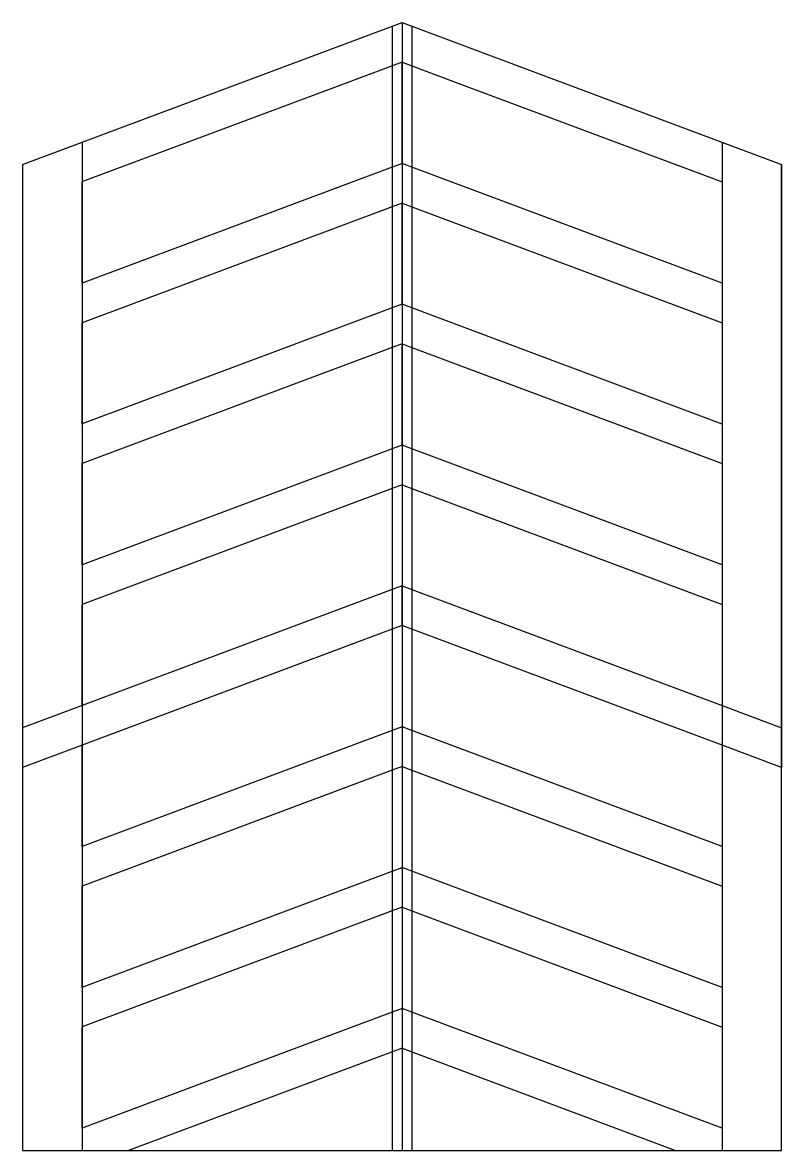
# Model space of a CAD drawing. Header units: inches. Extents: x -4.8 to 4.8, y 0 to 14.2.
import ezdxf

# ---------------------------------------------------------------- set-up
doc = ezdxf.new("R2010")
doc.units = ezdxf.units.IN
doc.layers.get('0').update_dxf_attribs({"linetype": 'CONTINUOUS'})

msp = doc.modelspace()

# ---------------------------------------------------------------- linework, layer by layer
for p, q in [((-4.79, 12.437), (0, 14.228)), ((0, 14.228), (0, 13.728)), ((0, 14.228), (4.79, 12.437)), ((-0.125, 14.182), (-0.125, 0)), ((0.125, 14.182), (0.125, 0)), ((0, 13.728), (-0.75, 13.448)), ((0, 13.728), (0, 12.452)), ((-0.75, 13.448), (-4.04, 12.217)), ((-4.036, 12.718), (-4.036, 0)), ((4.04, 12.717), (4.04, 12.217)), ((4.04, 12.717), (4.04, 0)), ((-4.79, 12.437), (-4.79, 0)), ((-0.125, 12.405), (-4.036, 10.942)), ((0, 12.452), (-0.125, 12.405)), ((0, 12.452), (0, 11.952)), ((0, 12.452), (0, 11.952)), ((-4.04, 12.217), (-4.04, 10.94)), ((-0.125, 11.905), (-4.036, 10.442)), ((0, 11.952), (-0.125, 11.905)), ((0, 11.952), (0, 10.675)), ((0, 10.675), (-0.125, 10.628)), ((0, 10.675), (0, 10.175)), ((0, 10.675), (0, 10.175)), ((-0.125, 10.628), (-4.036, 9.165)), ((-4.04, 10.44), (-4.04, 9.164)), ((-0.125, 10.128), (-4.036, 8.665)), ((0, 10.175), (-0.125, 10.128)), ((0, 10.175), (0, 8.898)), ((-0.125, 8.852), (-4.036, 7.389)), ((0, 8.898), (-0.125, 8.852)), ((0, 8.898), (0, 8.398)), ((0, 8.898), (0, 8.398)), ((-4.04, 8.664), (-4.04, 7.387)), ((0, 8.398), (-0.125, 8.352)), ((0, 8.398), (0, 7.122)), ((0, 8.398), (0, 7.122)), ((0, 8.398), (0.125, 8.352)), ((-0.125, 8.352), (-4.036, 6.889)), ((0.125, 8.352), (4.04, 6.887)), ((0, 7.122), (-0.125, 7.075)), ((0, 7.122), (0, 6.622)), ((-0.125, 7.075), (-4.036, 5.612)), ((-4.04, 6.887), (-4.04, 5.611)), ((-0.125, 6.575), (-4.036, 5.112)), ((0, 6.622), (-0.125, 6.575)), ((0, 6.622), (0, 5.345)), ((0, 6.622), (0, 5.345)), ((-4.036, 5.612), (-4.79, 5.33)), ((4.04, 5.611), (4.79, 5.33)), ((-0.125, 5.298), (-4.036, 3.835)), ((0, 5.345), (-0.125, 5.298)), ((0, 5.345), (0, 4.845)), ((-4.036, 5.112), (-4.79, 4.83)), ((-4.04, 5.111), (-4.04, 3.834)), ((0, 4.845), (-0.125, 4.798)), ((0, 4.845), (0, 3.568)), ((0, 4.845), (0, 3.568)), ((-0.125, 4.798), (-4.036, 3.335)), ((-0.125, 3.522), (0, 3.568)), ((0, 3.568), (0, 3.068)), ((-4.036, 2.059), (-0.125, 3.522)), ((-4.04, 3.334), (-4.04, 2.057)), ((-0.125, 3.022), (-4.036, 1.559)), ((0, 3.068), (-0.125, 3.022)), ((0, 3.068), (0, 1.792)), ((0, 3.068), (0, 1.792)), ((-0.125, 1.745), (-4.036, 0.282)), ((0, 1.792), (-0.125, 1.745)), ((0, 1.792), (0, 1.292)), ((-4.04, 1.557), (-4.04, 0.281)), ((0, 1.292), (-3.453, 0)), ((0, 1.292), (0, 0)), ((0, 1.292), (3.453, 0)), ((-4.79, 0), (0, 0))]:
    msp.add_line(p, q)
for points in [[(4.04, 12.217), (4.04, 10.94), (0.125, 12.405), (0, 12.452), (0, 13.728), (0.75, 13.448)], [(4.04, 3.334), (4.04, 2.057), (0.125, 3.522), (0, 3.568), (0, 3.068), (0.125, 3.022), (4.04, 1.557), (4.04, 0.281), (0.125, 1.745), (0, 1.792), (0, 1.292), (0, 0), (4.79, 0), (4.79, 4.83), (4.79, 5.33), (4.79, 12.437), (4.79, 5.33), (4.79, 4.83), (4.04, 5.111), (0.125, 6.575), (0, 6.622), (0, 7.122), (0.125, 7.075), (4.04, 5.611), (4.04, 5.111), (4.04, 3.834), (0.125, 5.298), (0, 5.345), (0, 4.845), (0.125, 4.798)], [(4.04, 10.44), (4.04, 9.164), (0.125, 10.628), (0, 10.675), (0, 11.952), (0.125, 11.905)], [(4.04, 8.664), (4.04, 7.387), (0.125, 8.852), (0, 8.898), (0, 10.175), (0.125, 10.128)]]:
    msp.add_lwpolyline(points, close=True)
msp.add_point((0, 0))
msp.add_point((0, 0))

doc.saveas('drawing.dxf')
